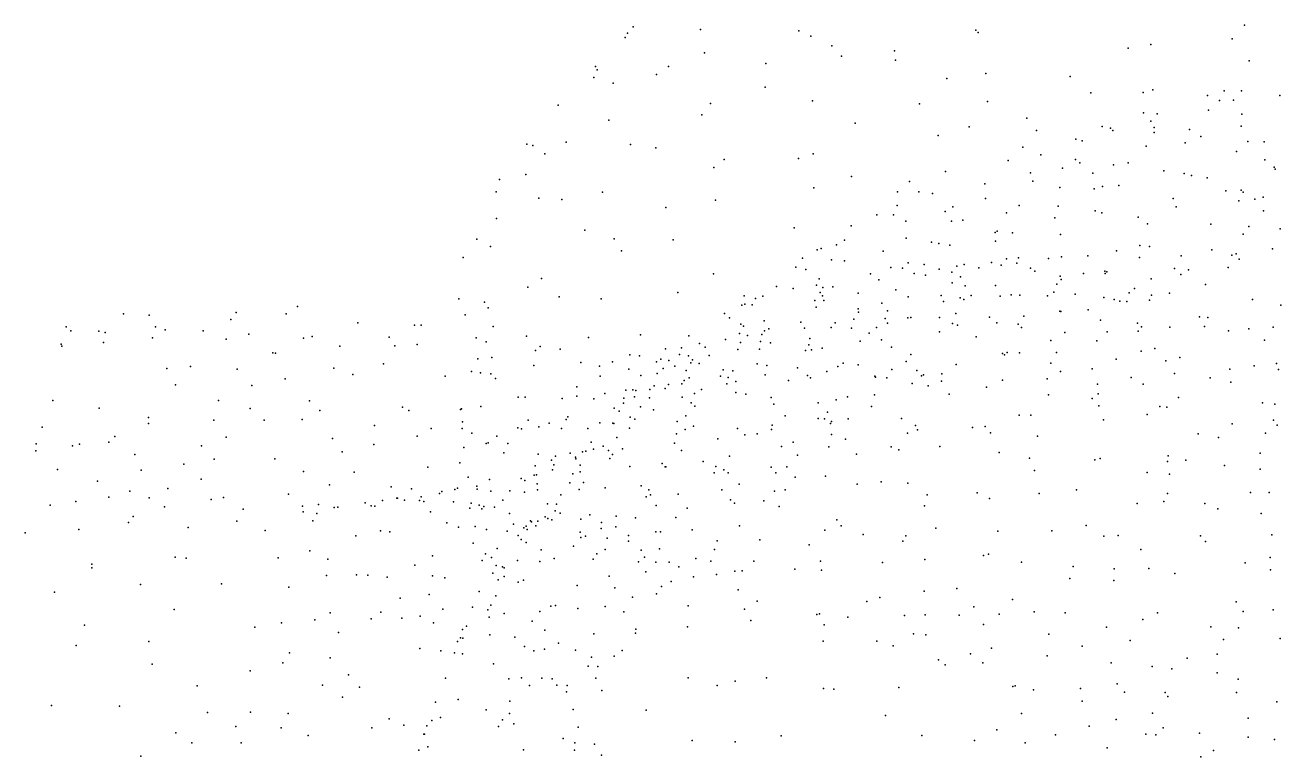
# Model space of a CAD drawing. Header units: metres. Extents: x -23.9 to 23.9, y -27.4 to 27.4.
# Drawn here: x -17.73 to -11.94, y 10.14 to 13.52 of the extents above; entities that cross this region are included whole.
import ezdxf

# ---------------------------------------------------------------- set-up
doc = ezdxf.new("R2010")
doc.units = ezdxf.units.M

msp = doc.modelspace()

# ---------------------------------------------------------------- linework, layer by layer
for p in [(-14.9305, 13.5086, 12.8885), (-14.62, 13.4967, 13.1395), (-13.3512, 13.4933, 10.5577), (-12.111, 13.517, 13.3933), (-14.967, 13.4592, 12.1053), (-14.9562, 13.4801, 12.5963), (-14.1674, 13.4912, 10.8998), (-14.1112, 13.4662, 13.5223), (-13.3395, 13.4825, 13.7439), (-12.1693, 13.453, 10.2414), (-14.6018, 13.3895, 10.8826), (-14.0149, 13.4207, 10.6954), (-13.7261, 13.3985, 13.797), (-12.6483, 13.4101, 13.7787), (-12.5438, 13.4268, 10.0351), (-15.1038, 13.3264, 12.2611), (-14.767, 13.3266, 13.3266), (-14.3182, 13.3406, 10.6655), (-13.9704, 13.3744, 13.7671), (-13.7202, 13.3552, 10.4407), (-12.0898, 13.3526, 9.8604), (-15.1115, 13.2752, 11.6297), (-15.0959, 13.3101, 11.8851), (-14.823, 13.2887, 10.9052), (-13.4843, 13.2713, 10.1747), (-13.3043, 13.2943, 13.91), (-12.9153, 13.28, 13.9301), (-15.0221, 13.2489, 13.1924), (-14.3217, 13.2313, 13.7045), (-12.8197, 13.2042, 9.7259), (-12.5792, 13.206, 13.9443), (-12.5342, 13.2185, 9.6136), (-12.2056, 13.2141, 2.398), (-12.1255, 13.2133, 2.1242), (-15.2766, 13.1475, 12.5212), (-14.5739, 13.1552, 10.5075), (-14.1039, 13.1678, 13.8955), (-13.6101, 13.1534, 14.018), (-13.2962, 13.1651, 9.8832), (-12.2821, 13.1921, 9.4361), (-12.2268, 13.1686, 1.6517), (-12.1629, 13.1713, 1.3915), (-11.9486, 13.1922, 1.6707), (-14.6143, 13.1031, 13.5648), (-13.1152, 13.0874, 14.0955), (-12.5781, 13.1124, 2.3108), (-12.5136, 13.1078, 1.912), (-12.2774, 13.1251, 2.8162), (-12.1241, 13.1057, 9.0641), (-15.0424, 13.0782, 11.061), (-13.9062, 13.0648, 9.9447), (-13.3808, 13.0484, 14.0906), (-13.0705, 13.0306, 9.5025), (-12.7682, 13.0493, 2.0569), (-12.729, 13.0415, 1.7219), (-12.7189, 13.0305, 2.5351), (-12.5442, 13.0743, 1.4358), (-12.5282, 13.0445, 2.8509), (-12.3649, 13.0362, 0.9769), (-12.127, 13.0514, 8.7118), (-15.2391, 12.9776, 11.3172), (-13.5243, 13.0083, 9.6709), (-12.8895, 12.9913, 9.3344), (-12.8608, 12.9831, 14.192), (-12.5282, 13.0211, 14.0981), (-12.3848, 12.9738, 8.728), (-12.3137, 13.0039, 3.1729), (-12.0969, 12.9809, 0.7431), (-12.0207, 12.9792, 8.2302), (-15.4207, 12.9677, 12.2828), (-15.3928, 12.9623, 11.7308), (-15.3381, 12.9239, 12.8072), (-14.9422, 12.9657, 10.7551), (-14.8266, 12.9515, 13.4954), (-14.1011, 12.924, 9.8222), (-13.1331, 12.9534, 2.042), (-13.0504, 12.9185, 2.4624), (-12.5648, 12.9583, 8.9949), (-12.149, 12.9345, 3.4992), (-14.5593, 12.8609, 13.7367), (-14.5104, 12.8969, 10.1026), (-14.1683, 12.9024, 13.9607), (-13.2007, 12.893, 1.5382), (-12.9512, 12.8574, 3.0773), (-12.891, 12.897, 1.1361), (-12.8711, 12.8819, 9.1063), (-12.7152, 12.8726, 8.7378), (-12.6477, 12.882, 3.3175), (-12.0177, 12.8954, 14.0426), (-11.9755, 12.8613, 3.8428), (-15.5475, 12.8044, 11.9954), (-15.426, 12.8287, 12.5985), (-13.9237, 12.8188, 14.0465), (-13.491, 12.8419, 9.3273), (-13.0991, 12.8362, 2.8685), (-13.0875, 12.7977, 9.0065), (-12.811, 12.8345, 0.7809), (-12.4832, 12.8451, 0.5159), (-12.3896, 12.8333, 14.2149), (-12.3568, 12.823, 3.7127), (-12.2834, 12.812, 8.1161), (-11.9699, 12.8524, 7.688), (-15.5626, 12.7478, 11.6694), (-15.0726, 12.7466, 13.3796), (-14.0974, 12.7666, 9.6027), (-13.7114, 12.748, 1.8203), (-13.6566, 12.7951, 14.1227), (-13.6134, 12.7483, 2.2124), (-13.551, 12.7407, 1.4082), (-13.3087, 12.7852, 2.6969), (-12.9638, 12.7679, 3.3923), (-12.8053, 12.7614, 0.4845), (-12.7659, 12.7733, 14.2834), (-12.6909, 12.7774, 3.6365), (-12.1984, 12.7521, 4.0392), (-12.1274, 12.7557, 0.2557), (-12.1172, 12.7472, 7.5202), (-15.365, 12.7183, 12.9415), (-15.2588, 12.7131, 11.069), (-14.551, 12.7102, 9.8772), (-13.7138, 12.6847, 9.1923), (-13.3057, 12.718, 8.9275), (-13.1512, 12.6847, 0.6474), (-12.9714, 12.682, 3.6998), (-12.44, 12.7179, 3.9879), (-12.1377, 12.7068, 14.2195), (-12.0638, 12.7136, 4.2485), (-12.0258, 12.7241, 7.1578), (-15.5607, 12.6248, 12.3438), (-14.78, 12.6759, 13.6796), (-13.8069, 12.6414, 1.4741), (-13.7304, 12.6422, 2.6077), (-13.4914, 12.6578, 1), (-13.4559, 12.6789, 3.0222), (-13.2085, 12.6519, 3.552), (-12.9855, 12.6276, 8.4002), (-12.7995, 12.6608, 0.1801), (-12.7691, 12.6515, 8.2388), (-12.6027, 12.6305, 8.0262), (-12.4268, 12.6791, 0.1222), (-12.0245, 12.6597, 0.0393), (-15.1529, 12.5719, 10.7208), (-14.1884, 12.5823, 9.4197), (-13.9251, 12.591, 2.274), (-13.6733, 12.6121, 2.933), (-13.4626, 12.6124, 3.42), (-13.411, 12.6168, 0.7297), (-13.2524, 12.5673, 8.5303), (-12.5584, 12.5999, 4.2807), (-12.2662, 12.5991, 7.1303), (-12.0914, 12.5888, 6.6167), (-11.9469, 12.5769, 6.174), (-15.6517, 12.5298, 12.124), (-15.0183, 12.5311, 13.5289), (-14.7464, 12.5266, 9.988), (-13.9557, 12.5249, 2.8191), (-13.6713, 12.5336, 8.9207), (-13.5543, 12.5152, 0.5211), (-13.5216, 12.5095, 14.2305), (-13.2616, 12.5604, 14.2649), (-13.2594, 12.5198, 0.1414), (-13.1816, 12.5595, 3.9208), (-12.9608, 12.5513, -0.0266), (-12.1178, 12.553, 4.7176), (-15.5889, 12.4964, 11.4475), (-14.9848, 12.4766, 10.311), (-14.0824, 12.4808, 2.4738), (-14.0634, 12.4867, 1.8002), (-13.9937, 12.5029, 1.2981), (-13.7771, 12.4742, 0.7219), (-13.4708, 12.5013, 3.8192), (-12.8333, 12.4526, 4.5626), (-12.7015, 12.4765, 14.3756), (-12.5942, 12.4999, -0.242), (-12.5491, 12.4964, 7.3327), (-12.4041, 12.4521, 6.7176), (-12.2623, 12.4804, -0.333), (-12.1694, 12.4557, 4.989), (-12.1495, 12.4619, 6.1), (-11.9819, 12.4849, 5.5057), (-15.714, 12.4455, 11.7482), (-14.1811, 12.4001, 2.7335), (-14.1504, 12.4417, 2.1066), (-14.0154, 12.4346, 1.0624), (-13.9554, 12.4302, 3.4184), (-13.742, 12.3995, -12.0136), (-13.6892, 12.3955, 3.9702), (-13.6626, 12.42, 8.6398), (-13.588, 12.4129, -11.8214), (-13.4387, 12.4045, 4.2098), (-13.4049, 12.4122, -12.2085), (-13.3371, 12.3982, -11.1201), (-13.2775, 12.4215, -11.5903), (-13.2342, 12.4092, -11.8874), (-13.209, 12.4397, 8.2007), (-13.1615, 12.4195, -11.3695), (-13.1544, 12.4435, 4.3766), (-13.0979, 12.3963, 14.3448), (-13.0149, 12.4402, -0.2657), (-12.9549, 12.4485, 7.9679), (-12.5959, 12.4446, 4.7436), (-12.4348, 12.3951, 5.005), (-12.1869, 12.3991, 5.7364), (-12.1355, 12.4374, 5.3054), (-15.3529, 12.3488, 13.2477), (-14.5594, 12.3692, 13.9905), (-14.1342, 12.3893, 3.1772), (-14.0735, 12.3473, 0.8257), (-13.8364, 12.3697, 14.182), (-13.7977, 12.3429, -11.5346), (-13.6354, 12.372, 0.0638), (-13.5833, 12.363, -11.2819), (-13.519, 12.3907, 8.3988), (-13.4619, 12.3779, -0.1466), (-13.4205, 12.3559, -12.5461), (-13.0779, 12.3822, 4.6232), (-12.9614, 12.3586, 7.6899), (-12.9576, 12.3441, -10.4945), (-12.8535, 12.3716, -12.1848), (-12.7564, 12.382, 7.2743), (-12.7543, 12.3717, -11.9372), (-12.7465, 12.3785, -11.693), (-12.5418, 12.3469, -12.2285), (-12.4052, 12.3671, 6.238), (-12.3695, 12.3883, 14.4002), (-15.4165, 12.3078, 10.9251), (-14.7239, 12.2833, 9.6983), (-14.2704, 12.3112, 1.4401), (-14.1925, 12.3021, 3.6704), (-14.0858, 12.3174, 8.9596), (-14.0676, 12.2839, -12.0273), (-14.0554, 12.3073, -11.7626), (-14.0098, 12.3096, 0.5354), (-13.8937, 12.2813, 0.1733), (-13.7198, 12.296, -10.8683), (-13.4591, 12.3281, 4.4685), (-13.3997, 12.3151, -10.3631), (-13.2598, 12.3154, -10.1253), (-12.9903, 12.2853, -12.6004), (-12.9776, 12.3222, -0.5448), (-12.8931, 12.2768, 5.0753), (-12.644, 12.2815, -10.9823), (-12.6196, 12.302, -11.3277), (-12.4582, 12.2805, -11.8702), (-12.2921, 12.3199, -0.6797), (-16.4789, 12.2189, -6.5553), (-15.7346, 12.2542, 12.0536), (-15.6167, 12.2397, 12.5662), (-15.2721, 12.2637, 10.6099), (-15.0774, 12.2538, 10.2386), (-14.4291, 12.2248, 1.9303), (-14.4183, 12.268, 2.4907), (-14.4164, 12.2294, 3.0999), (-14.3815, 12.2268, 3.3673), (-14.3663, 12.2558, 9.1085), (-14.3334, 12.2676, 14.0758), (-14.0926, 12.2466, -12.3928), (-14.0569, 12.269, 4.0339), (-14.0508, 12.2467, -11.0658), (-13.7842, 12.2338, -0.2541), (-13.6628, 12.263, -10.386), (-13.5111, 12.2706, -10.1261), (-13.499, 12.2422, 8.0456), (-13.423, 12.2599, -12.8092), (-13.4065, 12.2516, 14.3256), (-13.3727, 12.2704, 4.7745), (-13.2377, 12.2669, -0.6014), (-13.1875, 12.2728, 7.8048), (-13.1483, 12.2718, 4.9234), (-13.0199, 12.2689, 7.3706), (-12.761, 12.2613, 6.6275), (-12.713, 12.2507, 6.3772), (-12.6858, 12.2437, -10.5569), (-12.6539, 12.242, 6.1033), (-12.5503, 12.2487, -0.8155), (-12.5406, 12.2713, 5.5388), (-12.0752, 12.2508, -0.829), (-11.9439, 12.2255, 14.4387), (-17.2812, 12.1859, -6.1788), (-17.1621, 12.1792, -6.4231), (-16.785, 12.1599, -6.956), (-16.7609, 12.1918, -6.6812), (-16.5307, 12.1859, -6.2578), (-15.7045, 12.1804, 11.7128), (-15.5996, 12.2127, 11.162), (-14.5092, 12.1874, 2.2756), (-14.4859, 12.1663, 1.6669), (-14.0865, 12.2162, 0.3126), (-13.9128, 12.1611, 8.3584), (-13.8934, 12.2087, -12.7265), (-13.8908, 12.1935, 4.4925), (-13.7683, 12.1639, -9.5327), (-13.7571, 12.1989, -9.8937), (-13.6634, 12.1665, 4.8396), (-13.6507, 12.1679, -13.041), (-13.5183, 12.1681, -9.3393), (-13.4421, 12.1874, -0.728), (-13.2877, 12.1706, 7.5562), (-13.1288, 12.1742, 5.2428), (-12.9631, 12.198, 6.8229), (-12.9587, 12.196, -12.834), (-12.8332, 12.2036, 5.3447), (-12.3185, 12.1715, -11.3401), (-12.2803, 12.1685, -12.3226), (-17.5456, 12.1249, -6.5944), (-17.5236, 12.1062, -6.8371), (-17.3944, 12.1051, -5.9539), (-17.1328, 12.1255, -7.086), (-17.0878, 12.1114, -6.0029), (-16.9138, 12.1065, -7.3119), (-16.2002, 12.1432, -7.0358), (-15.9385, 12.133, -6.6707), (-15.9077, 12.1334, -7.0849), (-15.5768, 12.1263, 12.8375), (-14.4342, 12.1371, 0.7215), (-14.4221, 12.1282, -10.617), (-14.3262, 12.1532, -11.588), (-14.3252, 12.1074, -12.3552), (-14.3056, 12.1167, 8.8149), (-14.1574, 12.1472, -10.2325), (-14.1406, 12.12, 14.1639), (-14.0175, 12.1228, -9.6462), (-13.9992, 12.1441, -0.1695), (-13.9232, 12.1185, 4.7327), (-13.8086, 12.1221, -0.6628), (-13.7582, 12.1424, -9.2734), (-13.4581, 12.1408, 7.7774), (-13.4346, 12.1327, -13.1605), (-13.254, 12.1436, -9.473), (-13.1555, 12.1377, 7.0098), (-13.1402, 12.1218, -0.9585), (-12.7755, 12.1567, 14.468), (-12.7442, 12.1024, -9.7536), (-12.6053, 12.1421, -1.043), (-12.6019, 12.1054, -12.8099), (-12.5859, 12.1254, -10.1747), (-12.4553, 12.1243, -10.4494), (-12.296, 12.1269, -1.051), (-12.1852, 12.107, 14.4808), (-12.0921, 12.1162, -11.8623), (-11.9788, 12.1245, -1.0139), (-17.5681, 12.046, -7.3422), (-17.3733, 12.0537, -7.6806), (-17.3645, 12.0988, -7.1658), (-17.1475, 12.0752, -7.5285), (-16.8078, 12.068, -7.5578), (-16.7025, 12.092, -5.9926), (-16.4501, 12.0734, -5.9702), (-16.4106, 12.0814, -7.4505), (-16.0562, 12.0773, -7.4595), (-15.654, 12.0748, -6.8333), (-15.6086, 12.0563, -7.5741), (-15.4218, 12.0823, 13.2866), (-15.1364, 12.0756, 13.595), (-14.8974, 12.0888, 13.8159), (-14.6734, 12.0839, 2.5587), (-14.6248, 12.0481, 1.4193), (-14.5046, 12.0675, -11.211), (-14.4405, 12.095, 4.0463), (-14.4354, 12.0537, -12.1359), (-14.4034, 12.0855, -10.1104), (-14.3433, 12.0573, -9.6684), (-14.3379, 12.0901, 0.3245), (-14.2967, 12.0514, 0.0777), (-14.116, 12.071, -9.2984), (-13.8837, 12.0592, -8.6403), (-13.8431, 12.0957, 8.1105), (-13.7858, 12.0647, -0.9265), (-13.5174, 12.1019, 5.2144), (-13.3485, 12.0797, 5.3951), (-13.0044, 12.0627, -13.1951), (-12.9401, 12.0987, 5.9316), (-12.7932, 12.0605, -13.0401), (-12.0198, 12.064, -12.1321), (-17.5652, 12.0361, -5.6801), (-16.5921, 12.0048, -7.8207), (-16.5796, 12.0044, -5.7747), (-16.2827, 12.0367, -7.7362), (-16.0291, 12.0373, -7.7191), (-15.9267, 12.044, -6.3556), (-15.3815, 12.0159, -6.9192), (-15.3592, 12.0343, -7.4521), (-15.2667, 12.023, -7.6787), (-14.9459, 11.9967, -8.0049), (-14.9009, 11.9912, 9.6714), (-14.7822, 12.0235, 2.8775), (-14.7165, 11.9981, -10.1731), (-14.7079, 12.0288, 2.0893), (-14.6755, 11.992, -10.5702), (-14.599, 12.031, -10.8672), (-14.5808, 11.9927, -9.7822), (-14.4483, 12.0202, -8.1773), (-14.3476, 12.0224, -9.4105), (-14.1357, 12.0162, 8.3739), (-14.1198, 12.042, -12.8153), (-14.1085, 12.0198, 4.8933), (-14.0598, 12.0277, -0.5211), (-13.7396, 12.0309, 14.2925), (-13.6499, 11.9983, 5.4527), (-13.2281, 12.0031, 6.1891), (-13.218, 11.996, 5.8821), (-13.2062, 12.0065, -8.9895), (-13.1493, 12.0059, -13.4131), (-12.9785, 12.0069, -9.1868), (-12.5883, 12.0128, -1.267), (-12.5248, 12.0256, 14.5051), (-17.0807, 11.9332, -7.9893), (-16.9716, 11.9428, -5.571), (-16.7567, 11.9294, -8.0009), (-16.3101, 11.9348, -5.6878), (-16.0822, 11.9547, -5.9778), (-15.6471, 11.9776, -7.8928), (-15.5828, 11.9842, -6.4916), (-15.3885, 11.9464, -7.9697), (-15.1716, 11.9616, 10.0988), (-15.0863, 11.9435, -6.8152), (-15.0254, 11.9633, -7.5822), (-14.9513, 11.9307, -7.2306), (-14.8232, 11.9638, 3.1888), (-14.8023, 11.9761, 2.3582), (-14.7923, 11.9325, 3.4296), (-14.7655, 11.9697, 1.8244), (-14.7379, 11.9434, 1.0828), (-14.6641, 11.9586, -11.4099), (-14.6574, 11.9735, 0.6153), (-14.6266, 11.9569, -11.8127), (-14.3586, 11.955, 4.7197), (-14.3135, 11.9476, 8.5342), (-14.1728, 11.9366, -0.9295), (-13.9861, 11.9432, -1.1687), (-13.9622, 11.9584, -8.2054), (-13.8931, 11.9505, 7.8793), (-13.7383, 11.9293, -1.3099), (-13.6712, 11.9658, 7.4268), (-13.4411, 11.9518, -8.5824), (-13.0042, 11.9582, 14.4989), (-12.8134, 11.9322, -13.3009), (-12.7037, 11.9769, -9.3085), (-12.4739, 11.9693, -12.974), (-12.4097, 11.9834, -9.837), (-12.1797, 11.9298, -10.0599), (-12.0668, 11.9456, -12.5159), (-11.9642, 11.9564, -1.2746), (-11.9548, 11.9283, -10.534), (-16.5359, 11.8852, -8.1086), (-16.2226, 11.9059, -8.0611), (-15.7968, 11.898, -8.0832), (-15.6757, 11.9197, 11.5168), (-15.6338, 11.9125, 11.2457), (-15.5867, 11.909, 10.9614), (-15.5655, 11.8878, 13.0235), (-15.0829, 11.8971, -8.2445), (-14.8951, 11.9006, -9.8827), (-14.8192, 11.9108, 1.5185), (-14.695, 11.8784, -7.381), (-14.6855, 11.9239, 3.856), (-14.673, 11.8906, 0.2105), (-14.5286, 11.8972, 4.4305), (-14.5161, 11.9267, -9.1077), (-14.4928, 11.8919, -7.7483), (-14.4711, 11.9228, 8.8518), (-14.4572, 11.8728, -12.8174), (-14.3224, 11.9035, -0.4915), (-14.2145, 11.8786, -7.8386), (-14.1268, 11.9017, 5.3074), (-14.1134, 11.8902, 8.1207), (-14.0375, 11.9193, -13.0833), (-13.8155, 11.8974, -13.3417), (-13.8134, 11.8933, 5.6751), (-13.7606, 11.8905, 7.1366), (-13.6222, 11.9241, 6.925), (-13.6003, 11.8998, 6.6556), (-13.5924, 11.9043, 5.7855), (-13.5081, 11.8746, 6.0931), (-13.507, 11.9087, 6.4038), (-13.2273, 11.8793, -1.5791), (-13.0218, 11.8861, -8.6969), (-12.9596, 11.9196, -1.5382), (-12.6349, 11.8915, -1.4754), (-12.4342, 11.9096, -9.4129), (-12.2701, 11.8904, -1.4173), (-17.0408, 11.8581, -5.3165), (-16.6888, 11.8542, -5.3677), (-15.191, 11.8489, 13.4791), (-15.0617, 11.8184, 9.7439), (-14.9644, 11.8338, -6.6276), (-14.9325, 11.835, -8.5099), (-14.9181, 11.8317, -9.4116), (-14.8543, 11.836, -11.14), (-14.8343, 11.853, 0.7777), (-14.7837, 11.841, -9.1367), (-14.7681, 11.8588, 9.324), (-14.706, 11.8632, -6.9785), (-14.648, 11.8184, 9.0929), (-14.6158, 11.8371, -8.6593), (-14.499, 11.8625, -0.2733), (-14.4579, 11.8232, -7.3634), (-14.4112, 11.8151, 5.0181), (-13.644, 11.8642, -13.5731), (-13.571, 11.8534, -1.5611), (-13.473, 11.8147, -13.8322), (-13.3011, 11.8466, -8.3256), (-12.7892, 11.8612, -8.8015), (-12.7869, 11.817, 14.5659), (-12.5782, 11.8614, -13.2592), (-12.1741, 11.8698, -12.8972), (-17.607, 11.7852, -4.8778), (-16.8429, 11.7863, -8.3394), (-16.4225, 11.7841, -5.2113), (-15.9942, 11.7547, -8.4263), (-15.6325, 11.7577, 12.7538), (-15.4604, 11.8005, 10.4604), (-15.4278, 11.8004, -6.1558), (-15.2581, 11.7941, -8.4756), (-15.1896, 11.8051, -9.9058), (-15.1122, 11.7934, -9.616), (-14.9747, 11.7733, 1.7085), (-14.9729, 11.7965, 2.6207), (-14.9239, 11.8018, -10.801), (-14.8974, 11.7564, -12.1662), (-14.8545, 11.7985, -11.929), (-14.705, 11.8006, 4.2465), (-14.6627, 11.7743, -0.5139), (-14.6467, 11.7595, -0.9078), (-14.2943, 11.7997, -1.4177), (-14.2824, 11.7687, -7.0436), (-14.0775, 11.7743, -7.5801), (-13.994, 11.788, 5.8698), (-13.9427, 11.8022, -1.5887), (-13.8322, 11.7578, 6.0883), (-13.8181, 11.8114, -7.8178), (-13.0161, 11.8119, -13.6842), (-12.8143, 11.7953, -1.7373), (-12.784, 11.7608, -8.4569), (-12.5014, 11.7584, 14.582), (-12.4701, 11.7554, -1.654), (-12.4162, 11.7998, -8.9801), (-12.0289, 11.7743, 14.5762), (-11.9717, 11.7692, -1.5681), (-17.3934, 11.75, -8.0911), (-17.1651, 11.7077, -8.2671), (-16.6968, 11.7495, -5.091), (-16.4574, 11.6984, -4.9817), (-16.3757, 11.739, -8.4615), (-15.9645, 11.7395, -5.4839), (-15.7271, 11.7438, -5.739), (-15.7217, 11.7465, 11.9272), (-15.2391, 11.698, -9.2084), (-15.2315, 11.71, 9.9389), (-15.0177, 11.7498, 3.0705), (-14.9946, 11.7361, 1.3573), (-14.9447, 11.7088, -12.4479), (-14.9236, 11.6993, -0.0768), (-14.8375, 11.7428, 4.0401), (-14.6876, 11.715, -1.4564), (-14.2296, 11.7152, -1.6889), (-14.0774, 11.7023, 6.0939), (-14.0481, 11.701, 6.8331), (-14.0343, 11.7318, 7.7221), (-13.9386, 11.7013, -7.3068), (-13.6929, 11.703, -1.9416), (-13.1507, 11.7176, -2.042), (-13.0963, 11.7187, -8.0416), (-12.762, 11.6972, -13.6803), (-12.5611, 11.7218, -8.6168), (-17.6562, 11.6626, -4.3488), (-17.1655, 11.6799, -4.7114), (-16.8639, 11.695, -4.8707), (-16.6317, 11.6946, -8.5664), (-16.1229, 11.6703, -8.6284), (-15.8616, 11.6572, -8.6618), (-15.7198, 11.6572, -5.4995), (-15.7175, 11.6877, 12.4859), (-15.4629, 11.6599, 13.1016), (-15.4462, 11.6545, -9.4071), (-15.4148, 11.6951, -8.7036), (-15.3659, 11.6641, 10.1386), (-15.3176, 11.6818, 13.3147), (-15.2615, 11.6563, -8.9451), (-15.1393, 11.6567, -10.5815), (-15.085, 11.6825, -6.1437), (-15.0243, 11.6818, 0.8833), (-15.0195, 11.6794, 0.4613), (-14.9475, 11.6585, -0.6774), (-14.7281, 11.6885, -12.8987), (-14.6906, 11.6518, 13.8785), (-14.6517, 11.6665, -6.4654), (-14.4496, 11.6564, 5.4161), (-14.293, 11.6517, 5.867), (-14.2898, 11.6712, 14.1079), (-14.0207, 11.6794, 7.3257), (-14.0164, 11.6881, 6.4114), (-13.6281, 11.6709, 14.3411), (-13.6192, 11.6508, -7.4145), (-13.3662, 11.6605, -2.1426), (-13.3081, 11.6657, -7.6782), (-12.1679, 11.6776, -1.7366), (-11.9776, 11.6947, -9.3631), (-11.961, 11.6718, -13.0275), (-17.683, 11.586, -3.6779), (-17.4836, 11.5846, -3.8783), (-17.3477, 11.5932, -4.0955), (-17.3201, 11.62, -4.3492), (-16.8069, 11.616, -4.644), (-16.3167, 11.6109, -8.7698), (-16.1271, 11.5834, -4.8726), (-15.9258, 11.6209, -5.1852), (-15.6741, 11.6346, 11.5506), (-15.6081, 11.5877, 11.0835), (-15.5987, 11.5904, -8.9358), (-15.5596, 11.6219, 10.791), (-15.508, 11.5866, -9.8553), (-15.1246, 11.5939, 3.5982), (-15.0059, 11.6146, -1.0914), (-14.7404, 11.5882, -6.193), (-14.7307, 11.632, 4.7113), (-14.5397, 11.6081, 8.3011), (-14.4156, 11.6274, -6.5638), (-14.3581, 11.6313, -13.2939), (-14.1924, 11.5927, -6.6625), (-14.0167, 11.6283, -6.8995), (-13.9521, 11.6078, 14.2216), (-13.6663, 11.6353, -13.9314), (-13.2829, 11.6362, 14.4598), (-13.0656, 11.6217, -13.9285), (-12.3254, 11.6326, -13.5067), (-12.2323, 11.6147, -8.7281), (-12.0154, 11.6345, -9.0676), (-17.6851, 11.5538, -3.4128), (-17.5162, 11.5761, -8.2465), (-17.2288, 11.5366, -3.7565), (-16.9215, 11.5767, -4.4109), (-16.2723, 11.5485, -4.6246), (-15.7113, 11.569, -9.4313), (-15.5272, 11.5449, -5.3759), (-15.3684, 11.5384, -10.2386), (-15.2888, 11.5292, -10.9957), (-15.2217, 11.542, -0.3159), (-15.1966, 11.5244, -1.4412), (-15.164, 11.5483, 3.2047), (-15.1494, 11.5519, 2.8961), (-15.1138, 11.5611, 0.1362), (-15.0687, 11.5747, 3.8815), (-15.0447, 11.5551, -1.7279), (-15.0261, 11.536, -5.8221), (-14.9793, 11.5629, 4.2391), (-14.7077, 11.5555, 8.9119), (-14.4863, 11.5296, -6.257), (-14.2461, 11.5742, -2.0785), (-14.1726, 11.5328, 7.0663), (-14.0278, 11.5713, -2.1971), (-13.9014, 11.5377, -13.8762), (-13.7402, 11.5723, -2.2873), (-13.7058, 11.5578, -6.981), (-13.5172, 11.5739, -7.1794), (-13.2425, 11.5452, -7.3849), (-12.464, 11.5307, -13.699), (-12.0389, 11.5421, -13.4543), (-17.5856, 11.4678, -3.0847), (-17.0018, 11.4913, -8.6296), (-16.8628, 11.5152, -3.9954), (-16.5821, 11.5163, -4.2655), (-15.8778, 11.4789, -9.1419), (-15.7294, 11.4987, 12.1817), (-15.3829, 11.4844, -10.5078), (-15.3065, 11.5102, -5.5025), (-15.3019, 11.4655, -1.8039), (-15.2966, 11.4896, -1.0474), (-15.1956, 11.5169, 9.6645), (-15.1751, 11.4877, 2.1347), (-15.038, 11.5176, 13.5177), (-14.9465, 11.4819, 9.2108), (-14.7964, 11.4952, -5.9106), (-14.7829, 11.4798, -2.073), (-14.7795, 11.4804, 5.0576), (-14.6075, 11.5039, -13.2994), (-14.549, 11.4818, 5.6947), (-14.5119, 11.4653, -2.2513), (-14.2943, 11.4779, 7.6902), (-14.2214, 11.4801, -13.653), (-13.1027, 11.5192, -2.376), (-12.8019, 11.5123, -2.2378), (-12.7775, 11.5184, -13.8837), (-12.4672, 11.5036, -8.1773), (-12.3828, 11.5103, -2.032), (-12.2037, 11.4853, 14.6367), (-12.0387, 11.4683, -8.5844), (-17.3999, 11.4135, -2.9085), (-17.1988, 11.4641, -3.4295), (-16.9226, 11.423, -3.4873), (-16.4505, 11.4587, -8.9661), (-16.2168, 11.4544, -4.3198), (-15.6915, 11.432, 11.7285), (-15.5932, 11.4209, -10.1068), (-15.4467, 11.4266, -10.7556), (-15.4302, 11.4164, -11.2227), (-15.3873, 11.4419, -0.1308), (-15.376, 11.4425, -11.4989), (-15.2084, 11.4477, -12.3364), (-15.1743, 11.4565, 0.6943), (-15.1593, 11.4073, -12.616), (-14.5566, 11.4523, 8.0576), (-14.4921, 11.4521, 5.9446), (-14.2732, 11.4516, 6.747), (-14.1835, 11.4318, -2.512), (-14.0437, 11.4367, -6.4709), (-13.7868, 11.4112, -6.6772), (-13.0804, 11.4628, 14.5166), (-12.5607, 11.4541, -7.945), (-12.4575, 11.4458, 14.6454), (-17.2514, 11.3679, -2.5399), (-17.0764, 11.38, -3.0385), (-16.5202, 11.3538, -3.5256), (-16.3302, 11.3967, -3.9144), (-16.0458, 11.3881, -9.3348), (-15.953, 11.378, -4.2698), (-15.8228, 11.3561, -2.8265), (-15.8129, 11.3658, -2.5496), (-15.7524, 11.3747, -2.0449), (-15.7401, 11.3813, -4.7689), (-15.6516, 11.3898, 11.4035), (-15.6504, 11.3771, -1.612), (-15.5872, 11.3672, 10.9525), (-15.4999, 11.3692, -0.5498), (-15.4323, 11.3621, -2.385), (-15.3733, 11.402, -2.0756), (-15.371, 11.3739, 13.1073), (-15.264, 11.3502, 1.8526), (-15.2225, 11.4052, 1.5734), (-15.1795, 11.3758, 4.277), (-15.0604, 11.3824, 4.5875), (-14.8937, 11.3919, -5.6023), (-14.859, 11.374, -13.0925), (-14.8499, 11.3504, -2.4044), (-14.7234, 11.353, 8.3825), (-14.5213, 11.3743, -13.582), (-14.4411, 11.4001, -6.0424), (-14.2789, 11.3675, 7.4668), (-14.2292, 11.3736, -6.2046), (-13.8978, 11.3997, -2.7192), (-13.6648, 11.4046, 14.3058), (-13.575, 11.35, -6.7895), (-13.3441, 11.3601, -2.7814), (-13.0579, 11.3573, -2.6434), (-12.8867, 11.3735, -7.4207), (-12.4671, 11.3561, -13.8911), (-12.0846, 11.3618, -8.2639), (-11.998, 11.362, -2.0938), (-17.6185, 11.3024, -8.5401), (-17.5007, 11.3197, -1.5384), (-17.349, 11.3404, -1.9681), (-17.1616, 11.3364, -2.2612), (-17.0914, 11.2953, -1.8101), (-16.8761, 11.3285, -2.6821), (-16.8191, 11.3381, -2.9247), (-16.456, 11.2986, -3.0442), (-16.3812, 11.3059, -3.2866), (-16.3091, 11.2917, -1.5623), (-16.2927, 11.2942, -1.8673), (-16.166, 11.3133, -3.012), (-16.1393, 11.2994, -3.5077), (-16.122, 11.2989, -1.2968), (-16.0862, 11.325, -2.2198), (-16.0199, 11.3348, -1.9486), (-16.0178, 11.3351, -1.6653), (-15.9842, 11.3256, -3.9689), (-15.916, 11.324, -3.1234), (-15.908, 11.3406, -9.713), (-15.8951, 11.3196, -1.2007), (-15.7586, 11.3186, -0.9455), (-15.6772, 11.3125, -0.7121), (-15.6399, 11.3029, -10.4245), (-15.6199, 11.2975, -0.3294), (-15.5697, 11.2941, 0.0092), (-15.5308, 11.3254, 10.6108), (-15.3256, 11.3088, 3.0504), (-15.2846, 11.308, 1.3209), (-14.8704, 11.3418, 8.9447), (-14.8252, 11.301, 5.4974), (-14.4816, 11.327, 6.3476), (-14.4637, 11.3115, -2.7098), (-14.3288, 11.3229, -13.8231), (-14.2574, 11.2973, -2.8543), (-13.5876, 11.2991, -3.0125), (-13.2872, 11.3339, -14.2564), (-12.606, 11.3106, -2.482), (-12.4835, 11.3194, -7.696), (-12.2948, 11.3106, -2.2787), (-17.2355, 11.2505, -1.3873), (-16.7281, 11.2837, -2.3253), (-16.4524, 11.2722, -2.6764), (-16.3892, 11.2649, -1.27), (-15.8655, 11.2717, -0.4458), (-15.6843, 11.2887, -4.1617), (-15.6287, 11.2862, -3.0611), (-15.5015, 11.265, -11.8053), (-15.3364, 11.2487, 2.0777), (-15.3247, 11.2412, 0.9748), (-15.3062, 11.2349, -3.0468), (-15.2898, 11.2772, -2.7663), (-15.2677, 11.2658, 9.528), (-15.1716, 11.2378, -5.0347), (-15.1304, 11.2578, 4.7889), (-15.0084, 11.2518, -2.6333), (-14.9196, 11.2445, -5.2873), (-14.7336, 11.2461, 5.9091), (-14.6809, 11.2896, 13.7806), (-13.991, 11.2357, -3.1444), (-12.2351, 11.2865, -13.8403), (-12.0342, 11.2648, -13.7036), (-17.4861, 11.1912, -8.7523), (-17.2576, 11.2223, -8.8351), (-16.9831, 11.1998, -1.2832), (-16.7585, 11.2293, -1.4972), (-16.6275, 11.1857, -9.2003), (-16.4077, 11.231, -0.8888), (-16.0962, 11.1841, -0.4296), (-16.0529, 11.1805, -9.838), (-15.7903, 11.2208, -10.2328), (-15.7359, 11.2016, -11.072), (-15.6587, 11.2042, -11.382), (-15.6073, 11.1904, -3.6362), (-15.5109, 11.1835, -12.0709), (-15.4825, 11.2158, 10.3171), (-15.4348, 11.1979, -4.0218), (-15.4241, 11.2055, 3.7175), (-15.419, 11.1907, -4.6442), (-15.4043, 11.2308, 4.0595), (-15.3992, 11.2262, 9.8148), (-15.3797, 11.207, 0.6434), (-15.3694, 11.2293, 2.747), (-15.1748, 11.1785, -4.2618), (-15.0778, 11.1956, -12.9497), (-15.0765, 11.2236, -2.8795), (-15.01, 11.2036, 5.29), (-14.8261, 11.1799, -2.8976), (-14.8044, 11.1795, -13.4101), (-14.6583, 11.1894, -5.4363), (-14.4403, 11.2071, 7.2343), (-14.0462, 11.1877, -6.1101), (-13.9721, 11.2072, -14.2015), (-13.5353, 11.1962, -14.34), (-13.2496, 11.1835, -6.8576), (-13.0003, 11.184, -7.094), (-12.8412, 11.2084, -14.2568), (-17.7343, 11.175, -1.2263), (-16.2094, 11.1616, -9.5763), (-15.6681, 11.1281, 11.6007), (-15.4603, 11.1633, 12.7184), (-15.4464, 11.144, -12.4848), (-15.4235, 11.1314, 2.3787), (-15.172, 11.1543, -3.41), (-15.1509, 11.1601, 5.0396), (-15.0506, 11.15, 9.0276), (-14.9516, 11.1365, 5.6487), (-14.9514, 11.1627, -3.1294), (-14.5434, 11.1377, 6.7784), (-14.3465, 11.143, 14.0437), (-14.1188, 11.1203, -3.4241), (-13.8698, 11.1669, 14.2137), (-13.6866, 11.1362, -6.3761), (-13.6735, 11.1615, -3.3019), (-12.7601, 11.1604, -2.7703), (-12.6943, 11.1631, -7.3056), (-12.3148, 11.1617, -7.5928), (-12.2919, 11.1357, -2.4958), (-11.9863, 11.1658, -7.8853), (-17.0428, 11.0624, -9.1347), (-16.4214, 11.0919, -9.3957), (-15.8558, 11.0699, 0.0703), (-15.612, 11.0777, 11.126), (-15.5831, 11.0609, 0.5087), (-15.5582, 11.1035, 10.7714), (-15.3547, 11.0967, 12.9303), (-15.2062, 11.1143, -3.6949), (-15.0988, 11.0785, -4.7987), (-15.0592, 11.0981, -3.9958), (-14.893, 11.0957, -4.1924), (-14.8785, 11.0631, 8.3267), (-14.8096, 11.1018, 8.0059), (-14.5554, 11.0979, 7.0199), (-13.3144, 11.0702, -6.633), (-13.2915, 11.0771, -3.2237), (-12.5894, 11.0984, -14.2392), (-11.9927, 11.0617, 14.7138), (-17.4271, 11.0137, -9.0074), (-17.427, 11.0304, -0.9975), (-16.9917, 11.0582, -1.0523), (-16.5679, 11.0595, -0.76), (-16.3382, 11.0531, -0.474), (-15.9374, 11.0268, -10.8907), (-15.6268, 11.0477, 12.0007), (-15.5616, 11.025, 3.9993), (-15.5327, 11.0178, 3.133), (-15.525, 11.0131, 2.8562), (-15.4645, 11.0471, 1.5118), (-15.3602, 11.0434, 4.8237), (-15.2947, 11.0573, 9.3536), (-15.1157, 11.0536, 5.4536), (-14.9053, 11.0414, -4.5256), (-14.8253, 11.0398, 6.2793), (-14.765, 11.0399, -13.6384), (-14.7207, 11.0187, -4.0246), (-14.641, 11.0572, -5.1934), (-14.5731, 11.0447, 7.3775), (-14.374, 11.0453, -5.4571), (-14.1845, 11.0073, -5.632), (-14.0672, 11.0453, 14.1339), (-14.0624, 11.0036, -3.7617), (-13.7801, 11.038, -6.1462), (-13.5849, 11.0518, 14.3044), (-13.1397, 11.0397, 14.4842), (-12.902, 11.0207, -14.4947), (-12.7121, 11.0097, -7.1014), (-12.5522, 11.0108, -2.8194), (-12.1089, 11.0373, -13.969), (-11.9917, 11.0043, -2.4731), (-16.3449, 10.9785, -9.7616), (-16.2067, 10.9823, -10.0371), (-16.154, 10.9808, -0.1192), (-16.0641, 10.9714, -10.5732), (-15.8564, 10.9769, -11.412), (-15.7986, 10.9684, -11.6828), (-15.5778, 10.9898, 0.8257), (-15.5533, 10.959, 2.6099), (-15.5255, 10.9744, 4.5842), (-15.4602, 10.9471, 12.5353), (-15.4367, 10.9574, 10.0347), (-15.0406, 10.9748, -13.27), (-14.872, 10.9954, 13.5107), (-14.755, 10.9512, -4.7483), (-14.6529, 10.9716, 13.7165), (-14.5463, 10.9824, -3.8337), (-14.4625, 10.9992, -14.1668), (-14.4284, 11.0003, -3.6062), (-12.9176, 10.9642, -6.8558), (-12.7138, 10.9548, -2.9955), (-12.4326, 10.9884, -7.2878), (-17.5988, 10.9015, -0.7838), (-17.2017, 10.9377, -0.8515), (-16.8294, 10.9408, -0.7264), (-16.519, 10.9253, -9.5575), (-15.8708, 10.8907, 0.389), (-15.6403, 10.9041, 4.2208), (-15.1889, 10.9321, 13.2058), (-15.0147, 10.9213, 6.1224), (-14.8233, 10.8938, 6.7216), (-14.8002, 10.9272, 7.5302), (-14.4469, 10.9123, 13.9273), (-13.5882, 10.9056, -3.6326), (-13.4383, 10.9185, -14.5975), (-16.0044, 10.874, -11.1839), (-15.671, 10.8317, -12.5421), (-15.5866, 10.8414, 11.7926), (-15.5636, 10.8842, 12.1718), (-15.3097, 10.8366, -12.9984), (-15.2887, 10.8397, 12.8939), (-15.0602, 10.8359, 8.6917), (-14.9342, 10.8781, -13.556), (-14.6773, 10.8384, -14.0127), (-14.359, 10.8601, -4.5239), (-13.8527, 10.8588, -5.7109), (-13.7928, 10.8776, -3.8021), (-13.3601, 10.8333, 14.367), (-13.1819, 10.8674, -3.4125), (-12.1508, 10.8566, 14.7526), (-17.0474, 10.8215, -9.3777), (-16.3987, 10.7739, -10.1699), (-16.327, 10.8063, 0.0156), (-16.1381, 10.7782, -10.9879), (-16.0945, 10.8087, 0.2727), (-15.9976, 10.7822, -11.5543), (-15.912, 10.7909, -11.876), (-15.8081, 10.8225, 0.6815), (-15.6014, 10.8199, 11.4123), (-15.595, 10.786, 4.7352), (-15.5254, 10.8025, 10.5671), (-15.3602, 10.8127, 9.5699), (-15.1859, 10.8266, 8.9037), (-14.9742, 10.811, 8.0103), (-14.4172, 10.8228, -4.8379), (-14.3886, 10.7712, -14.3247), (-14.083, 10.7981, 14.1076), (-14.0715, 10.801, -4.3217), (-13.9405, 10.7867, -4.0672), (-13.6801, 10.7946, -14.6354), (-13.5842, 10.7967, -5.9356), (-13.4277, 10.7953, -6.1301), (-13.2427, 10.8009, -6.3131), (-13.0819, 10.8116, -14.6798), (-12.9392, 10.8056, -6.6069), (-12.5803, 10.7751, -14.5869), (-12.5128, 10.8068, 14.7638), (-12.1176, 10.8131, -14.1753), (-11.98, 10.8199, -7.4228), (-17.4604, 10.7493, -0.5389), (-16.6758, 10.7407, -9.6942), (-16.5519, 10.7607, -0.0773), (-16.2893, 10.7158, -10.5951), (-15.8515, 10.7599, -12.2417), (-15.7177, 10.7293, 2.8666), (-15.6996, 10.7444, 4.4273), (-15.3967, 10.7685, 5.4642), (-15.3376, 10.7262, 5.744), (-14.9202, 10.7127, 7.002), (-14.9188, 10.731, 7.3766), (-14.6796, 10.7416, 13.6178), (-14.05, 10.7505, -4.5621), (-13.3155, 10.7524, -3.6434), (-12.7475, 10.7401, 14.7151), (-12.267, 10.7414, -14.3659), (-12.1394, 10.7365, -7.1979), (-17.4988, 10.6553, -9.3392), (-17.1642, 10.6735, -0.4141), (-15.7412, 10.6748, 2.5263), (-15.7264, 10.6916, 2.2516), (-15.7155, 10.6895, 1.9364), (-15.5919, 10.7042, 11.0505), (-15.4761, 10.6946, 10.2668), (-15.2744, 10.6669, 6.067), (-15.1116, 10.7094, 6.495), (-14.0547, 10.6758, -5.0202), (-13.8071, 10.6758, -4.4923), (-13.6381, 10.7102, -5.6161), (-13.5804, 10.7044, 14.2769), (-13.0141, 10.7079, 14.566), (-12.6394, 10.6787, -3.2899), (-12.2092, 10.6827, -3.0111), (-11.9468, 10.6884, 14.8618), (-16.5149, 10.6222, 0.2679), (-16.3278, 10.5991, -10.871), (-15.9142, 10.6422, 1.0467), (-15.8172, 10.6316, 1.4469), (-15.7543, 10.6225, 3.3802), (-15.7174, 10.6167, -12.6831), (-15.4321, 10.6516, 10.0002), (-15.3879, 10.6308, 9.733), (-15.3397, 10.639, -13.1831), (-15.1971, 10.6345, -13.4185), (-15.122, 10.6026, 8.2168), (-15.0181, 10.6061, -13.7411), (-14.9806, 10.6332, 13.304), (-13.7321, 10.6536, -5.3204), (-13.3757, 10.6176, -3.8507), (-13.2776, 10.6439, -5.9652), (-13.0214, 10.6078, -6.2441), (-12.8598, 10.6519, -3.4684), (-12.3764, 10.5972, -3.2222), (-12.237, 10.6153, -6.973), (-17.1488, 10.5695, -0.1656), (-16.6962, 10.5395, -10.151), (-16.5453, 10.5763, -10.3677), (-15.5746, 10.5706, -12.891), (-15.1376, 10.5608, 6.7284), (-15.0929, 10.559, 7.8555), (-13.5234, 10.5892, -4.2819), (-13.4919, 10.5663, -14.8835), (-13.3177, 10.5756, 14.3994), (-12.7271, 10.5757, -14.8673), (-12.5369, 10.5595, 14.8096), (-12.446, 10.5474, -14.6901), (-16.2426, 10.5207, -11.5164), (-15.7961, 10.5048, 3.776), (-15.5031, 10.5022, 11.7769), (-15.4457, 10.507, 12.1492), (-15.351, 10.5044, 9.502), (-15.304, 10.5021, 12.5587), (-15.1026, 10.5051, 13.0973), (-14.6767, 10.5066, -14.1362), (-14.4599, 10.4919, -14.3571), (-14.3164, 10.5067, 13.9506), (-12.2373, 10.5294, -14.5287), (-12.1411, 10.5003, -3.1968), (-16.9412, 10.469, -9.8653), (-16.3638, 10.4732, -11.1921), (-16.193, 10.464, -11.9332), (-15.4091, 10.4706, 5.9222), (-15.283, 10.473, 9.0489), (-15.2373, 10.442, -13.5806), (-15.2353, 10.4712, 8.7472), (-15.0749, 10.4482, 7.3557), (-14.543, 10.4719, 13.6887), (-14.0529, 10.4574, -14.6847), (-14.0055, 10.4545, 14.1062), (-13.7061, 10.4612, 14.2122), (-13.1796, 10.4659, -14.9633), (-13.1688, 10.4703, -4.0972), (-13.0846, 10.4519, -5.7184), (-12.8672, 10.4574, 14.657), (-12.6989, 10.4785, -3.5781), (-12.6645, 10.4397, -6.3055), (-12.4773, 10.4385, -3.4836), (-12.1478, 10.4386, -6.8214), (-17.6132, 10.3786, -9.568), (-17.2993, 10.376, -9.7152), (-16.2709, 10.4174, 0.6544), (-15.8415, 10.3936, 2.3536), (-15.7368, 10.4062, 4.8744), (-15.4985, 10.3986, 11.3767), (-12.8599, 10.3987, -3.7833), (-12.4652, 10.4197, -6.4997), (-11.9627, 10.3964, -14.373), (-16.894, 10.3471, -10.2313), (-16.6956, 10.3483, -10.62), (-16.5212, 10.342, 0.5092), (-16.0555, 10.3176, 1.2027), (-15.8591, 10.3094, 1.817), (-15.8192, 10.3232, -12.8306), (-15.6086, 10.3584, 5.4073), (-15.5332, 10.3129, -13.2549), (-15.5015, 10.3426, 11.0584), (-15.2066, 10.3602, 7.9486), (-14.8708, 10.3569, 13.3201), (-13.7676, 10.3334, -14.9047), (-13.1407, 10.3418, -4.7092), (-12.7039, 10.3144, -5.9001), (-12.5352, 10.3438, -14.8569), (-12.0941, 10.3204, 14.972), (-17.04, 10.2526, 0.1624), (-16.7627, 10.2828, 0.3599), (-16.5529, 10.276, -11.1456), (-16.1354, 10.2763, 0.9687), (-15.9874, 10.2881, 1.5239), (-15.8827, 10.2847, 3.1508), (-15.5522, 10.2825, 5.7341), (-15.4808, 10.2947, 10.1559), (-15.1845, 10.2786, 7.5205), (-13.2539, 10.2663, -5.1562), (-12.8285, 10.2832, -4.2256), (-12.4861, 10.2763, -6.1165), (-12.3187, 10.2513, -3.5848), (-16.9654, 10.2073, -10.4389), (-16.7381, 10.207, -10.8718), (-16.4289, 10.2411, -11.7889), (-15.8959, 10.2473, 3.5739), (-15.8927, 10.2465, 4.0121), (-15.2532, 10.2262, 6.7762), (-15.2002, 10.2064, 12.5743), (-15.1083, 10.2012, -13.82), (-14.6587, 10.2179, -14.2609), (-14.4606, 10.2116, 13.7021), (-14.2482, 10.2387, 13.9459), (-13.6001, 10.2402, 14.2515), (-13.3566, 10.2177, -15.0523), (-13.1231, 10.206, 14.5212), (-12.9836, 10.2435, -5.4799), (-12.5665, 10.2472, -3.7974), (-12.5199, 10.2441, 14.8597), (-12.0949, 10.2334, -3.4363), (-11.9741, 10.2219, -6.6795), (-17.2011, 10.1446, -10.1192), (-15.9182, 10.1733, 4.3141), (-15.8772, 10.1877, 4.7471), (-15.4359, 10.1737, 11.5028), (-15.2009, 10.1732, 7.2721), (-15.0764, 10.1504, 12.8816), (-12.7447, 10.1836, -5.6902), (-12.3126, 10.1419, 14.9779), (-12.254, 10.1707, -14.7029)]:
    msp.add_point(p)

doc.saveas('drawing.dxf')
